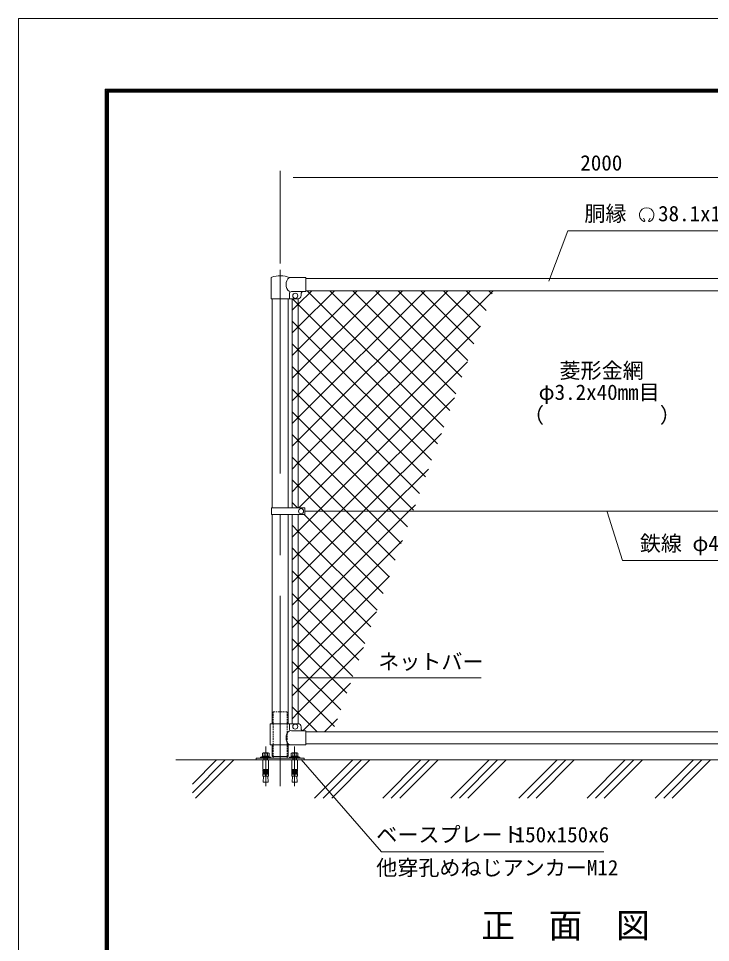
# Model space of a CAD drawing. Units: millimetres, scale not verified. Extents: x -4200 to 4200, y -2970 to 2970.
# Drawn here: x -4200 to -2045, y 91 to 2970 of the extents above; entities that cross this region are included whole.
import ezdxf
from ezdxf.enums import TextEntityAlignment as Align

# ---------------------------------------------------------------- set-up
doc = ezdxf.new("R2010")
doc.units = ezdxf.units.MM
doc.header["$LTSCALE"] = 20
doc.linetypes.add('USER1', pattern=[50.8, 31.75, -6.35, 6.35, -6.35])
doc.linetypes.add('USER2', pattern=[0.375, 0.25, -0.125])
for name, color, linetype, lineweight in [('0-0_D-BMK', 2, 'USER1', 13), ('0-1_D-STR1', 1, 'Continuous', 18), ('0-2_D-STR-DIM', 7, 'Continuous', 9), ('0-5_D-STR3', 3, 'Continuous', 13), ('0-6_D-STR2', 7, 'Continuous', 9), ('0-7_D-STR-TXT', 7, 'Continuous', 9), ('0-8_D-TTL', 7, 'Continuous', 9), ('0-9_D-BGD', 7, 'Continuous', 9), ('0-D_D-DCR-HCH', 7, 'Continuous', 9)]:
    doc.layers.add(name, color=color, linetype=linetype, lineweight=lineweight)
doc.layers.add('0-4_D-TTL-TXT', color=7, linetype='Continuous')
doc.styles.add('ＭＳ ゴシック', font='')
doc.styles.get('ＭＳ ゴシック').set_extended_font_data('MS Gothic')

msp = doc.modelspace()

# ---------------------------------------------------------------- linework, layer by layer
at = {"layer": '0-0_D-BMK'}
for p, q in [((-3384.97, 2187.06), (-3384.97, 578.6)), ((-3429.97, 701.6), (-3429.97, 578.6)), ((-3339.97, 701.6), (-3339.97, 578.6))]:
    msp.add_line(p, q, dxfattribs=at)
at = {"layer": '0-1_D-STR1'}
for p, q in [((-3304.97, 2160), (-1464.97, 2160)), ((-3304.97, 2122), (-1464.97, 2122)), ((-3410.37, 2097), (-3410.37, 1445.5)), ((-3359.57, 2097), (-3359.57, 1445.5)), ((-3410.37, 1424.5), (-3410.37, 773)), ((-3359.57, 1424.5), (-3359.57, 773)), ((-3304.97, 748), (-1464.97, 748)), ((-3410.37, 707), (-3410.37, 671)), ((-3359.57, 707), (-3359.57, 671)), ((-3304.97, 710), (-1464.97, 710)), ((-3410.37, 671), (-3359.57, 671))]:
    msp.add_line(p, q, dxfattribs=at)
at = {"layer": '0-2_D-STR-DIM'}
for p, q in [((-3384.97, 2207.06), (-3384.97, 2495)), ((-3344.97, 2475), (-1424.97, 2475))]:
    msp.add_line(p, q, dxfattribs=at)
at = {"layer": '0-5_D-STR3'}
for p, q in [((-3413.52, 2097), (-3413.52, 2160.69)), ((-3304.97, 2163), (-3356.42, 2163)), ((-3304.97, 2163), (-3304.97, 2119)), ((-3356.42, 2097), (-3356.42, 2112)), ((-3304.97, 2119), (-3349.42, 2119)), ((-3319.97, 2112), (-3319.97, 2107)), ((-3413.52, 2097), (-3356.42, 2097)), ((-3356.42, 2097), (-3329.97, 2097)), ((-3347.47, 2097), (-3347.47, 1445.5)), ((-3328.47, 2097), (-3328.47, 1445.5)), ((-3412.47, 1424.5), (-3412.47, 1445.5)), ((-3307.98, 1445.5), (-3412.47, 1445.5)), ((-3307.98, 1424.5), (-3307.98, 1445.5)), ((-3307.98, 1424.5), (-3412.47, 1424.5)), ((-3347.47, 1424.5), (-3347.47, 773)), ((-3328.47, 1424.5), (-3328.47, 772.89)), ((-3307.98, 1435), (-1467.47, 1435)), ((-3415.92, 773), (-3329.97, 773)), ((-3415.92, 707), (-3415.92, 773)), ((-3356.42, 773), (-3356.42, 758)), ((-3304.97, 751), (-3349.42, 751)), ((-3319.97, 763), (-3319.97, 758)), ((-3304.97, 751), (-3304.97, 707)), ((-3304.97, 707), (-3415.92, 707)), ((-3406.32, 671), (-3406.32, 666)), ((-3363.62, 671), (-3363.62, 666)), ((-3438.62, 660), (-3421.32, 660)), ((-3348.62, 660), (-3331.32, 660))]:
    msp.add_line(p, q, dxfattribs=at)
at = {"layer": '0-5_D-STR3', "linetype": 'USER2'}
for p, q in [((-3406.32, 810), (-3406.32, 671)), ((-3406.32, 810), (-3363.62, 810)), ((-3363.62, 810), (-3363.62, 671))]:
    msp.add_line(p, q, dxfattribs=at)
at = {"layer": '0-5_D-STR3', "lineweight": 18}
for p, q in [((-3445.97, 668.3), (-3445.97, 666)), ((-3413.97, 668.3), (-3445.97, 668.3)), ((-3445.97, 666), (-3413.97, 666)), ((-3419.22, 671.3), (-3440.72, 671.3)), ((-3440.72, 671.3), (-3440.72, 668.3)), ((-3440.72, 668.3), (-3419.22, 668.3)), ((-3440.37, 679.6), (-3440.37, 671.3)), ((-3440.37, 671.3), (-3419.58, 671.3)), ((-3422.18, 682.1), (-3437.77, 682.1)), ((-3435.97, 682.1), (-3423.97, 682.1)), ((-3435.97, 666), (-3435.97, 660)), ((-3435.17, 671.3), (-3435.17, 679.6)), ((-3434.89, 660), (-3434.89, 666)), ((-3431.47, 671.3), (-3430.67, 668.3)), ((-3428.47, 668.3), (-3429.28, 671.3)), ((-3425.05, 660), (-3425.05, 666)), ((-3424.78, 671.3), (-3424.78, 679.6)), ((-3423.97, 660), (-3423.97, 666)), ((-3419.58, 671.3), (-3419.58, 679.6)), ((-3419.22, 668.3), (-3419.22, 671.3)), ((-3413.97, 666), (-3413.97, 668.3)), ((-3355.97, 668.3), (-3355.97, 666)), ((-3323.97, 668.3), (-3355.97, 668.3)), ((-3355.97, 666), (-3323.97, 666)), ((-3329.22, 671.3), (-3350.72, 671.3)), ((-3350.72, 671.3), (-3350.72, 668.3)), ((-3350.72, 668.3), (-3329.22, 668.3)), ((-3350.37, 679.6), (-3350.37, 671.3)), ((-3350.37, 671.3), (-3329.58, 671.3)), ((-3332.18, 682.1), (-3347.77, 682.1)), ((-3345.97, 682.1), (-3333.97, 682.1)), ((-3345.97, 666), (-3345.97, 660)), ((-3345.17, 671.3), (-3345.17, 679.6)), ((-3344.89, 660), (-3344.89, 666)), ((-3341.47, 671.3), (-3340.67, 668.3)), ((-3338.47, 668.3), (-3339.28, 671.3)), ((-3335.05, 660), (-3335.05, 666)), ((-3334.78, 671.3), (-3334.78, 679.6)), ((-3333.97, 660), (-3333.97, 666)), ((-3329.58, 671.3), (-3329.58, 679.6)), ((-3329.22, 668.3), (-3329.22, 671.3)), ((-3323.97, 666), (-3323.97, 668.3)), ((-3438.62, 660), (-3438.62, 629.96)), ((-3421.32, 660), (-3421.32, 629.96)), ((-3348.62, 660), (-3348.62, 629.96)), ((-3331.32, 660), (-3331.32, 629.96)), ((-3430.97, 629.96), (-3438.62, 629.96)), ((-3438.62, 627.46), (-3438.19, 629.92)), ((-3438.62, 627.46), (-3430.97, 627.46)), ((-3438.62, 627.46), (-3438.62, 625.96)), ((-3438.62, 625.96), (-3430.97, 625.96)), ((-3438.62, 623.46), (-3438.19, 625.92)), ((-3438.62, 623.46), (-3430.97, 623.46)), ((-3438.62, 623.46), (-3438.62, 621.96)), ((-3438.62, 621.96), (-3430.97, 621.96)), ((-3438.62, 619.46), (-3438.19, 621.92)), ((-3438.62, 619.46), (-3430.97, 619.46)), ((-3438.62, 619.46), (-3438.62, 617.96)), ((-3438.62, 615.5), (-3438.19, 617.96)), ((-3438.62, 617.96), (-3430.97, 617.96)), ((-3438.62, 615.5), (-3430.97, 615.5)), ((-3438.62, 615.5), (-3438.62, 610)), ((-3438.62, 610), (-3421.32, 610)), ((-3436.47, 610), (-3437.55, 590.9)), ((-3430.97, 629.96), (-3430.97, 610)), ((-3428.97, 629.96), (-3421.32, 629.96)), ((-3428.97, 629.96), (-3428.97, 610)), ((-3421.32, 627.46), (-3428.97, 627.46)), ((-3421.32, 625.96), (-3428.97, 625.96)), ((-3421.32, 623.46), (-3428.97, 623.46)), ((-3421.32, 621.96), (-3428.97, 621.96)), ((-3421.32, 619.46), (-3428.97, 619.46)), ((-3421.32, 617.96), (-3428.97, 617.96)), ((-3421.32, 615.5), (-3428.97, 615.5)), ((-3423.48, 610), (-3422.4, 590.9)), ((-3421.32, 627.46), (-3421.76, 629.92)), ((-3421.32, 623.46), (-3421.76, 625.92)), ((-3421.32, 619.46), (-3421.76, 621.92)), ((-3421.32, 615.5), (-3421.76, 617.96)), ((-3421.32, 627.46), (-3421.32, 625.96)), ((-3421.32, 623.46), (-3421.32, 621.96)), ((-3421.32, 619.46), (-3421.32, 617.96)), ((-3421.32, 615.5), (-3421.32, 610)), ((-3340.97, 629.96), (-3348.62, 629.96)), ((-3348.62, 627.46), (-3348.19, 629.92)), ((-3348.62, 627.46), (-3340.97, 627.46)), ((-3348.62, 627.46), (-3348.62, 625.96)), ((-3348.62, 625.96), (-3340.97, 625.96)), ((-3348.62, 623.46), (-3348.19, 625.92)), ((-3348.62, 623.46), (-3340.97, 623.46)), ((-3348.62, 623.46), (-3348.62, 621.96)), ((-3348.62, 621.96), (-3340.97, 621.96)), ((-3348.62, 619.46), (-3348.19, 621.92)), ((-3348.62, 619.46), (-3340.97, 619.46)), ((-3348.62, 619.46), (-3348.62, 617.96)), ((-3348.62, 615.5), (-3348.19, 617.96)), ((-3348.62, 617.96), (-3340.97, 617.96)), ((-3348.62, 615.5), (-3340.97, 615.5)), ((-3348.62, 615.5), (-3348.62, 610)), ((-3348.62, 610), (-3331.32, 610)), ((-3346.47, 610), (-3347.55, 590.9)), ((-3340.97, 629.96), (-3340.97, 610)), ((-3338.97, 629.96), (-3331.32, 629.96)), ((-3338.97, 629.96), (-3338.97, 610)), ((-3331.32, 627.46), (-3338.97, 627.46)), ((-3331.32, 625.96), (-3338.97, 625.96)), ((-3331.32, 623.46), (-3338.97, 623.46)), ((-3331.32, 621.96), (-3338.97, 621.96)), ((-3331.32, 619.46), (-3338.97, 619.46)), ((-3331.32, 617.96), (-3338.97, 617.96)), ((-3331.32, 615.5), (-3338.97, 615.5)), ((-3333.48, 610), (-3332.4, 590.9)), ((-3331.32, 627.46), (-3331.76, 629.92)), ((-3331.32, 623.46), (-3331.76, 625.92)), ((-3331.32, 619.46), (-3331.76, 621.92)), ((-3331.32, 615.5), (-3331.76, 617.96)), ((-3331.32, 627.46), (-3331.32, 625.96)), ((-3331.32, 623.46), (-3331.32, 621.96)), ((-3331.32, 619.46), (-3331.32, 617.96)), ((-3331.32, 615.5), (-3331.32, 610)), ((-3422.4, 590.9), (-3437.55, 590.9)), ((-3332.4, 590.9), (-3347.55, 590.9))]:
    msp.add_line(p, q, dxfattribs=at)
at = {"layer": '0-5_D-STR3'}
msp.add_lwpolyline([(-3459.97, 660), (-3309.97, 660), (-3309.97, 666), (-3459.97, 666)], close=True, dxfattribs=at)
for centre in [(-3337.97, 2106), (-3319.98, 1435), (-3337.97, 764)]:
    msp.add_circle(centre, 8, dxfattribs=at)
for centre, radius, start, end in [((-3410.22, 2160.69), 3.3, 109.22051, 180), ((-3384.97, 2088.27), 80, 69.0916, 109.22051), ((-3338.23, 2141), 28.55, 129.59418, 230.40582), ((-3349.42, 2112), 7, 90, 180), ((-3329.97, 2107), 10, 270, 0), ((-3312.97, 2112), 7, 90, 180), ((-3338.23, 729), 28.55, 129.59418, 230.40582), ((-3349.42, 758), 7, 180, 270), ((-3329.97, 763), 10, 0, 90), ((-3312.97, 758), 7, 180, 270)]:
    msp.add_arc(centre, radius, start, end, dxfattribs=at)
at = {"layer": '0-5_D-STR3', "lineweight": 18}
for centre, radius, start, end in [((-3437.77, 679.5), 2.6, 2.20423, 177.79577), ((-3429.97, 675.45), 6.65, 38.61324, 141.38676), ((-3422.18, 679.5), 2.6, 2.20423, 177.79577), ((-3347.77, 679.5), 2.6, 2.20423, 177.79577), ((-3339.97, 675.45), 6.65, 38.61324, 141.38676), ((-3332.18, 679.5), 2.6, 2.20423, 177.79577), ((-3429.97, 629.96), 1, 0, 180), ((-3339.97, 629.96), 1, 0, 180)]:
    msp.add_arc(centre, radius, start, end, dxfattribs=at)
at = {"layer": '0-6_D-STR2'}
for p, q in [((-3328.47, 2080.36), (-3286.83, 2122)), ((-3328.47, 2009.65), (-3216.12, 2122)), ((-3328.47, 1938.94), (-3145.41, 2122)), ((-3328.47, 1868.23), (-3074.7, 2122)), ((-3328.47, 1797.52), (-3003.99, 2122)), ((-3328.47, 1726.81), (-2933.28, 2122)), ((-3328.47, 1656.1), (-2862.57, 2122)), ((-3328.47, 1585.38), (-2791.86, 2122)), ((-3328.47, 1514.67), (-2721.15, 2122)), ((-2875.68, 1697.14), (-3300.54, 2122)), ((-2856.82, 1748.98), (-3229.83, 2122)), ((-2837.95, 1800.83), (-3159.12, 2122)), ((-2819.08, 1852.67), (-3088.41, 2122)), ((-2800.21, 1904.51), (-3017.7, 2122)), ((-2781.34, 1956.35), (-2946.99, 2122)), ((-2762.47, 2008.19), (-2876.28, 2122)), ((-2743.6, 2060.04), (-2805.57, 2122)), ((-2724.73, 2111.88), (-2734.86, 2122)), ((-3347.47, 2061.36), (-3328.47, 2080.36)), ((-3328.47, 2008.51), (-3347.47, 2027.51)), ((-3347.47, 1990.65), (-3328.47, 2009.65)), ((-2913.42, 1593.46), (-3328.47, 2008.51)), ((-3326.94, 1445.5), (-2761.46, 2010.98)), ((-3328.47, 1937.8), (-3347.47, 1956.8)), ((-3347.47, 1919.94), (-3328.47, 1938.94)), ((-2932.29, 1541.62), (-3328.47, 1937.8)), ((-3328.47, 1867.09), (-3347.47, 1886.09)), ((-3266.73, 1435), (-2801.92, 1899.81)), ((-3347.47, 1849.23), (-3328.47, 1868.23)), ((-2951.16, 1489.78), (-3328.47, 1867.09)), ((-3328.47, 1796.38), (-3347.47, 1815.38)), ((-3347.47, 1778.52), (-3328.47, 1797.52)), ((-2970.03, 1437.93), (-3328.47, 1796.38)), ((-3196.02, 1435), (-2842.38, 1788.63)), ((-3328.47, 1725.67), (-3347.47, 1744.67)), ((-3347.47, 1707.81), (-3328.47, 1726.81)), ((-3037.8, 1435), (-3328.47, 1725.67)), ((-3328.47, 1654.96), (-3347.47, 1673.96)), ((-3125.31, 1435), (-2882.85, 1677.46)), ((-3347.47, 1637.1), (-3328.47, 1656.1)), ((-3108.52, 1435), (-3328.47, 1654.96)), ((-3328.47, 1584.25), (-3347.47, 1603.25)), ((-3347.47, 1566.38), (-3328.47, 1585.38)), ((-3179.23, 1435), (-3328.47, 1584.25)), ((-3054.6, 1435), (-2923.31, 1566.28)), ((-3328.47, 1513.54), (-3347.47, 1532.54)), ((-3347.47, 1495.67), (-3328.47, 1514.67)), ((-3249.94, 1435), (-3328.47, 1513.54)), ((-3331.15, 1445.5), (-3347.47, 1461.83)), ((-2983.89, 1435), (-2963.78, 1455.11)), ((-3328.47, 1373.25), (-3266.73, 1435)), ((-3328.47, 1302.54), (-3196.02, 1435)), ((-3328.47, 1231.83), (-3125.31, 1435)), ((-3328.47, 1161.12), (-3054.6, 1435)), ((-3328.47, 1090.41), (-2983.89, 1435)), ((-3064.37, 1178.73), (-3310.15, 1424.5)), ((-3045.5, 1230.57), (-3249.94, 1435)), ((-3026.63, 1282.41), (-3179.23, 1435)), ((-3007.77, 1334.25), (-3108.52, 1435)), ((-2988.9, 1386.09), (-3037.8, 1435)), ((-3328.47, 1372.12), (-3347.47, 1391.12)), ((-3347.47, 1354.25), (-3328.47, 1373.25)), ((-3083.24, 1126.88), (-3328.47, 1372.12)), ((-3328.47, 1019.7), (-3004.24, 1343.93)), ((-3328.47, 1301.41), (-3347.47, 1320.41)), ((-3347.47, 1283.54), (-3328.47, 1302.54)), ((-3102.11, 1075.04), (-3328.47, 1301.41)), ((-3328.47, 1230.7), (-3347.47, 1249.7)), ((-3347.47, 1212.83), (-3328.47, 1231.83)), ((-3328.47, 948.99), (-3044.71, 1232.76)), ((-3120.98, 1023.2), (-3328.47, 1230.7)), ((-3328.47, 1159.98), (-3347.47, 1178.98)), ((-3347.47, 1142.12), (-3328.47, 1161.12)), ((-3139.85, 971.36), (-3328.47, 1159.98)), ((-3328.47, 1089.27), (-3347.47, 1108.27)), ((-3328.47, 878.28), (-3085.17, 1121.58)), ((-3347.47, 1071.41), (-3328.47, 1090.41)), ((-3158.72, 919.52), (-3328.47, 1089.27)), ((-3328.47, 1018.56), (-3347.47, 1037.56)), ((-3347.47, 1000.7), (-3328.47, 1019.7)), ((-3177.59, 867.67), (-3328.47, 1018.56)), ((-3328.47, 807.57), (-3125.64, 1010.41)), ((-3328.47, 947.85), (-3347.47, 966.85)), ((-3347.47, 929.99), (-3328.47, 948.99)), ((-3196.45, 815.83), (-3328.47, 947.85)), ((-3328.47, 877.14), (-3347.47, 896.14)), ((-3314.22, 751.11), (-3166.1, 899.23)), ((-3347.47, 859.28), (-3328.47, 878.28)), ((-3215.32, 763.99), (-3328.47, 877.14)), ((-3347.47, 788.57), (-3328.47, 807.57)), ((-3246.62, 748), (-3206.56, 788.06))]:
    msp.add_line(p, q, dxfattribs=at)
for points in [[(-2894.55, 1645.3), (-3328.47, 2079.22), (-3346.25, 2097)], [(-3270.04, 748), (-3328.47, 806.43), (-3347.47, 825.43)]]:
    msp.add_lwpolyline(points, dxfattribs=at)
at = {"layer": '0-7_D-STR-TXT'}
for p, q in [((-2249.66, 2340.87), (-2253.8, 2348.05)), ((-2237.17, 2340.87), (-2233.03, 2348.05)), ((-2759.1, 915.91), (-3330.22, 915.91))]:
    msp.add_line(p, q, dxfattribs=at)
for points in [[(-1953.16, 2308), (-2489.46, 2308), (-2548.1, 2151.43)], [(-2007.31, 1281.37), (-2318.64, 1281.37), (-2366.73, 1433.09)], [(-2377.14, 373.52), (-3068.92, 373.52), (-3319.39, 661.15)]]:
    msp.add_lwpolyline(points, dxfattribs=at)
for centre, radius, start, end in [((-2243.41, 2358.04), 22.5, 294.32478, 245.67522), ((-2251.71, 2339.63), 2.37, 245.67522, 30), ((-2235.12, 2339.63), 2.37, 150, 294.32478)]:
    msp.add_arc(centre, radius, start, end, dxfattribs=at)
at = {"layer": '0-8_D-TTL', "color": 2, "lineweight": 18}
msp.add_lwpolyline([(-4200, 2970), (4200, 2970), (4200, -2970), (-4200, -2970)], close=True, dxfattribs=at)
at = {"layer": '0-8_D-TTL'}
for points in [[(-3930, 2750), (3930, 2750), (3930, -2750), (-3930, -2750)], [(-3927.5, 2747.5), (3927.5, 2747.5), (3927.5, -2747.5), (-3927.5, -2747.5)], [(-3925, 2745), (3925, 2745), (3925, -2745), (-3925, -2745)], [(-3922.5, 2742.5), (3922.5, 2742.5), (3922.5, -2742.5), (-3922.5, -2742.5)], [(-3920, 2740), (3920, 2740), (3920, -2740), (-3920, -2740)]]:
    msp.add_lwpolyline(points, close=True, dxfattribs=at)
at = {"layer": '0-9_D-BGD'}
msp.add_line((-3709.97, 660), (-884.97, 660), dxfattribs=at)
at = {"layer": '0-D_D-DCR-HCH'}
for p, q in [((-3658.49, 557.77), (-3556.25, 660)), ((-3658.49, 584.28), (-3582.77, 660)), ((-3648.8, 540.94), (-3529.74, 660)), ((-3277.57, 540.94), (-3158.51, 660)), ((-3251.05, 540.94), (-3131.99, 660)), ((-3224.54, 540.94), (-3105.47, 660)), ((-3065.44, 540.94), (-2946.38, 660)), ((-3038.92, 540.94), (-2919.86, 660)), ((-3012.4, 540.94), (-2893.34, 660)), ((-2853.3, 540.94), (-2734.24, 660)), ((-2826.79, 540.94), (-2707.73, 660)), ((-2800.27, 540.94), (-2681.21, 660)), ((-2641.17, 540.94), (-2522.11, 660)), ((-2614.66, 540.94), (-2495.59, 660)), ((-2588.14, 540.94), (-2469.08, 660)), ((-2429.04, 540.94), (-2309.98, 660)), ((-2402.52, 540.94), (-2283.46, 660)), ((-2376.01, 540.94), (-2256.95, 660)), ((-2216.91, 540.94), (-2097.85, 660)), ((-2190.39, 540.94), (-2071.33, 660)), ((-2163.88, 540.94), (-2044.81, 660))]:
    msp.add_line(p, q, dxfattribs=at)

# ---------------------------------------------------------------- texts
at = {"layer": '0-2_D-STR-DIM', "style": 'ＭＳ ゴシック'}
msp.add_text('2000', height=48.09, dxfattribs=at).set_placement((-2450.22, 2481.75), align=Align.BOTTOM_LEFT)
at = {"layer": '0-4_D-TTL-TXT', "style": 'ＭＳ ゴシック'}
msp.add_text('正\u3000面\u3000図', height=76.98, dxfattribs=at).set_placement((-2758.87, 82.83), align=Align.BOTTOM_LEFT)
at = {"layer": '0-7_D-STR-TXT', "style": 'ＭＳ ゴシック'}
for s, p in [('胴縁 \u300038.1x1.6', (-2437.52, 2323.78)), ('菱形金網', (-2514.92, 1834.9)), ('φ3.2x40mm目', (-2579.9, 1767.31)), ('（\u3000\u3000   \u3000\u3000）', (-2628.63, 1695.66)), ('鉄線 φ4', (-2264.92, 1296.24)), ('ネットバー', (-3079.66, 927.86)), ('ベースプレート', (-3085.61, 388.92)), (' 150x150x6', (-2687.44, 388.92)), ('他穿孔めねじアンカーM12', (-3085.85, 285.9))]:
    msp.add_text(s, height=48.09, dxfattribs=at).set_placement(p, align=Align.BOTTOM_LEFT)

doc.saveas('drawing.dxf')
